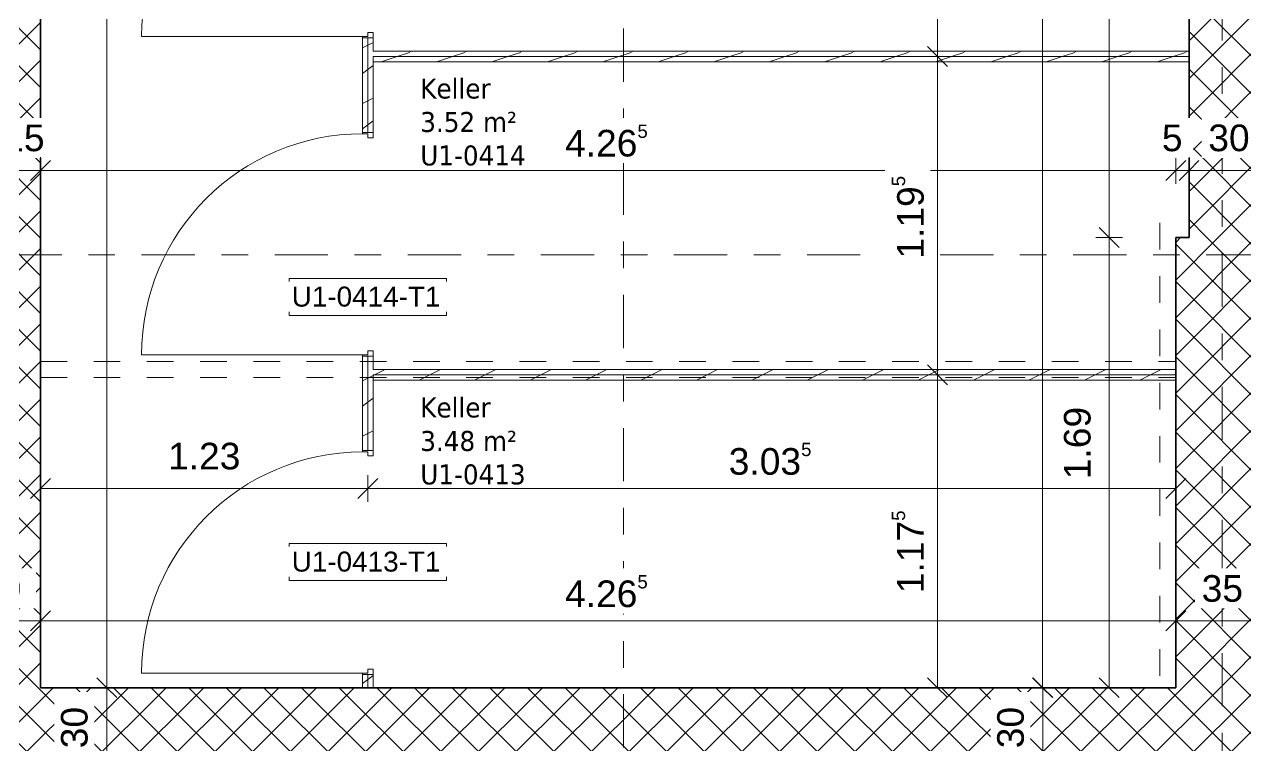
# Model space of a CAD drawing. Header units: metres. Extents: x -86 to 44, y -23 to 39.
# Drawn here: x 1.052 to 5.639, y 18.054 to 20.762 of the extents above; entities that cross this region are included whole.
import ezdxf

# ---------------------------------------------------------------- set-up
doc = ezdxf.new("R2010")
doc.units = ezdxf.units.M
doc.linetypes.add('_Rasterlinie_', pattern=[0.375, 0.2, -0.05, 0.075, -0.05])
doc.linetypes.add('Strichpunkt - Fein', pattern=[0.2, 0.1, -0.05, 0, -0.05])
for name, color, linetype, lineweight in [('A-____-____-DIMS', 7, 'Continuous', 5), ('A-____-____-DIMS-50', 7, 'Continuous', 5), ('A-AREA-____-IDEN', 7, 'Continuous', 5), ('A-DOOR-____-IDEN', 7, 'Continuous', 5), ('A-DOOR-____-OTLN', 7, 'Continuous', 9), ('A-DOOR-FRAM-MCUT', 7, 'Continuous', 9), ('A-DOOR-OPNG-OTLN', 7, 'Continuous', 9), ('A-FLOR-____-OVHD', 7, 'Strichpunkt - Fein', 9), ('A-WALL-____-MCUT', 7, 'Continuous', 35), ('A-WALL-____-PATT', 7, 'Continuous', 35), ('A-WALL-FNSH-MCUT', 7, 'Continuous', 35), ('S-GRID-____-OTLN', 7, 'Continuous', 5)]:
    doc.layers.add(name, color=color, linetype=linetype, lineweight=lineweight)
doc.styles.add('Arial_1', font='arial.ttf', dxfattribs={"height": 0.1})
doc.styles.add('Arial_2', font='arial.ttf', dxfattribs={"height": 0.075})
doc.styles.add('Verdana_3', font='verdana.ttf', dxfattribs={"width": 0.9, "height": 0.075})
doc.dimstyles.new('SUB_Rohbau_fein', dxfattribs={"dimscale": 0.3048, "dimtxt": 0.102026, "dimasz": 0.246063, "dimexe": 0.164042, "dimexo": 0.0625, "dimgap": 0.123031, "dimtad": 1, "dimdec": 1, "dimlfac": 100, "dimrnd": 0.5, "dimdsep": 46, "dimtxsty": 'Arial_1', "dimblk1": 'OBLIQUE', "dimblk2": 'OBLIQUE', "dimsah": 1, "dimcen": 0.09, "dimazin": 0, "dimtfac": 1, "dimtdec": 4, "dimtix": 1, "dimtmove": 0, "dimatfit": 3, "dimfxl": 0.164042, "dimfxlon": 1, "dimtvp": 1, "dimtfill": 1, "dimtolj": 1, "dimtzin": 0, "dimarcsym": 2})
doc.dimstyles.new('SUB_Rohbau_fein_1', dxfattribs={"dimscale": 0.3048, "dimtxt": 0.102026, "dimasz": 0.246063, "dimexe": 0.164042, "dimexo": 0.0625, "dimgap": 0.123031, "dimtad": 1, "dimrnd": 0.005, "dimzin": 0, "dimdsep": 46, "dimtxsty": 'Arial_1', "dimblk1": 'OBLIQUE', "dimblk2": 'OBLIQUE', "dimsah": 1, "dimcen": 0.09, "dimazin": 0, "dimtfac": 1, "dimtdec": 4, "dimtix": 1, "dimtmove": 0, "dimatfit": 3, "dimfxl": 0.164042, "dimfxlon": 1, "dimtvp": 1, "dimtfill": 1, "dimtolj": 1, "dimtzin": 0, "dimarcsym": 2})
doc.dimstyles.new('SUB_Rohbau_fein_2', dxfattribs={"dimscale": 0.3048, "dimtxt": 0.102026, "dimasz": 0.246063, "dimexe": 0.164042, "dimexo": 0.0625, "dimgap": 0.123031, "dimtad": 1, "dimrnd": 0.005, "dimzin": 0, "dimdsep": 46, "dimtxsty": 'Arial_1', "dimblk1": 'OBLIQUE', "dimblk2": 'OBLIQUE', "dimsah": 1, "dimcen": 0.09, "dimazin": 0, "dimtfac": 1, "dimtdec": 4, "dimtix": 1, "dimtmove": 2, "dimatfit": 3, "dimfxl": 0.164042, "dimfxlon": 1, "dimtvp": 1, "dimtfill": 1, "dimtolj": 1, "dimtzin": 0, "dimarcsym": 2})
doc.dimstyles.new('SUB_Rohbau_fein_3', dxfattribs={"dimscale": 0.3048, "dimtxt": 0.102026, "dimasz": 0.246063, "dimexe": 0.164042, "dimexo": 0.0625, "dimgap": 0.123031, "dimtad": 1, "dimdec": 1, "dimlfac": 100, "dimrnd": 0.5, "dimdsep": 46, "dimtxsty": 'Arial_1', "dimblk1": 'OBLIQUE', "dimblk2": 'OBLIQUE', "dimsah": 1, "dimcen": 0.09, "dimazin": 0, "dimtfac": 1, "dimtdec": 4, "dimtix": 1, "dimtmove": 2, "dimatfit": 3, "dimfxl": 0.164042, "dimfxlon": 1, "dimtvp": 1, "dimtfill": 1, "dimtolj": 1, "dimtzin": 0, "dimarcsym": 2})
doc.dimstyles.new('SUB_Rohbau_fein_9', dxfattribs={"dimscale": 0.3048, "dimtxt": 0.102026, "dimasz": 0.246063, "dimexe": 0.164042, "dimexo": 0.0625, "dimgap": 0.123031, "dimtad": 1, "dimrnd": 0.005, "dimzin": 0, "dimdsep": 46, "dimtxsty": 'Arial_1', "dimblk1": 'OBLIQUE', "dimblk2": 'OBLIQUE', "dimsah": 1, "dimcen": 0.09, "dimazin": 0, "dimtfac": 1, "dimtdec": 4, "dimtix": 1, "dimtmove": 0, "dimatfit": 3, "dimfxl": 0.164042, "dimfxlon": 1, "dimtvp": 1, "dimtfill": 1, "dimtolj": 1, "dimtzin": 0, "dimarcsym": 2})
pattern_1 = [(45, (0, 0), (-0.07071068, 0.07071068), []), (135, (0, 0), (-0.07071068, -0.07071068), [])]
pattern_2 = [(216.87, (0.0833, 0.20825), (0.624749256, 0.416501116), [0.10412, -0.93712]), (206.565, (0.20825, 0.14578), (-0.20825414, -0.2082493), [0.23283, -0.23283]), (198.435, (0.20825, 0.04165), (-0.41650024, -0.20824584), [0.13171, -0.52684])]

# ---------------------------------------------------------------- blocks, each defined once
blk = doc.blocks.new('TU DF 1 - Rahmenstock - stumpf einschlagend - 800x1900 Kellerabteil-41621821--01_UG_OK_FFB_AF')
at = {"layer": 'A-DOOR-FRAM-MCUT', "color": 253, "true_color": 0x999999}
for p, q in [((-0.42, 0.02), (-0.4, 0.02)), ((-0.42, -0.02), (-0.42, 0.02)), ((-0.4, 0.02), (-0.4, 0)), ((0.4, 0.02), (0.42, 0.02)), ((0.4, 0), (0.4, 0.02)), ((0.42, 0.02), (0.42, -0.02)), ((-0.415, -0.02), (-0.42, -0.02)), ((-0.415, 0), (-0.415, -0.02)), ((-0.4, 0), (-0.415, 0)), ((0.415, 0), (0.4, 0)), ((0.415, -0.02), (0.415, 0)), ((0.42, -0.02), (0.415, -0.02))]:
    blk.add_line(p, q, dxfattribs=at)
at = {"layer": 'A-DOOR-OPNG-OTLN', "color": 253, "true_color": 0x999999}
blk.add_line((0.415, -0.02), (0.415, -0.85), dxfattribs=at)
blk.add_arc((0.415, -0.02), 0.83, 180, 270, dxfattribs=at)
blk = doc.blocks.new('DIMBLOCK276--01_UG_OK_FFB_AF')
at = {"layer": 'A-____-____-DIMS-50'}
for p, q in [((0.812, 18.5221), (0.812, 18.5721)), ((0.812, 18.5221), (0.8495, 18.5596)), ((1.112, 18.5221), (1.112, 18.5721)), ((1.112, 18.5221), (1.1495, 18.5596)), ((0.812, 18.5221), (0.7745, 18.4846)), ((0.812, 18.5221), (1.112, 18.5221)), ((0.812, 18.5221), (0.812, 18.4721)), ((1.112, 18.5221), (1.0745, 18.4846)), ((1.112, 18.5221), (1.112, 18.4721))]:
    blk.add_line(p, q, dxfattribs=at)
at = {"layer": 'A-____-____-DIMS-50', "color": 0, "insert": (0.8844, 18.6942), "char_height": 0.1, "width": 0.186088, "attachment_point": 1, "line_spacing_factor": 0.941778, "style": 'Arial_1', "bg_fill": 3, "box_fill_scale": 1.25, "bg_fill_color": 256, "bg_fill_true_color": 13158600, "bg_fill_transparency": 0}
blk.add_mtext('30', dxfattribs=at)
blk = doc.blocks.new('_Oblique')
at = {"color": 0, "linetype": 'ByBlock', "lineweight": -2}
blk.add_line((-0.5, -0.5), (0.5, 0.5), dxfattribs=at)
blk = doc.blocks.new('DIMBLOCK277--01_UG_OK_FFB_AF')
at = {"layer": 'A-____-____-DIMS-50'}
for p, q in [((1.112, 18.5221), (1.112, 18.5721)), ((1.112, 18.5221), (1.1495, 18.5596)), ((5.377, 18.5221), (5.377, 18.5721)), ((5.377, 18.5221), (5.4145, 18.5596)), ((1.112, 18.5221), (1.0745, 18.4846)), ((1.112, 18.5221), (5.377, 18.5221)), ((1.112, 18.5221), (1.112, 18.4721)), ((5.377, 18.5221), (5.3395, 18.4846)), ((5.377, 18.5221), (5.377, 18.4721))]:
    blk.add_line(p, q, dxfattribs=at)
at = {"layer": 'A-____-____-DIMS-50', "color": 0, "insert": (3.0828, 18.6942), "char_height": 0.1, "width": 0.388091, "attachment_point": 1, "line_spacing_factor": 0.941778, "style": 'Arial_1', "bg_fill": 3, "box_fill_scale": 1.25, "bg_fill_color": 256, "bg_fill_true_color": 13158600, "bg_fill_transparency": 0}
blk.add_mtext('4.26\\A2\\H0.5x;\\S5^  ;\\H2x;', dxfattribs=at)
blk = doc.blocks.new('DIMBLOCK278--01_UG_OK_FFB_AF')
at = {"layer": 'A-____-____-DIMS-50'}
for p, q in [((5.377, 18.5221), (5.377, 18.5721)), ((5.377, 18.5221), (5.4145, 18.5596)), ((5.727, 18.5221), (5.727, 18.5721)), ((5.727, 18.5221), (5.7645, 18.5596)), ((5.377, 18.5221), (5.3395, 18.4846)), ((5.377, 18.5221), (5.727, 18.5221)), ((5.377, 18.5221), (5.377, 18.4721)), ((5.727, 18.5221), (5.6895, 18.4846)), ((5.727, 18.5221), (5.727, 18.4721))]:
    blk.add_line(p, q, dxfattribs=at)
at = {"layer": 'A-____-____-DIMS-50', "color": 0, "insert": (5.4744, 18.6942), "char_height": 0.1, "width": 0.186088, "attachment_point": 1, "line_spacing_factor": 0.941778, "style": 'Arial_1', "bg_fill": 3, "box_fill_scale": 1.25, "bg_fill_color": 256, "bg_fill_true_color": 13158600, "bg_fill_transparency": 0}
blk.add_mtext('35', dxfattribs=at)
blk = doc.blocks.new('DIMBLOCK284--01_UG_OK_FFB_AF')
at = {"layer": 'A-____-____-DIMS-50'}
for p, q in [((0.962, 20.2141), (0.962, 20.2641)), ((0.962, 20.2141), (0.9995, 20.2516)), ((1.112, 20.2141), (1.112, 20.2641)), ((1.112, 20.2141), (1.1495, 20.2516)), ((0.962, 20.2141), (0.9245, 20.1766)), ((0.962, 20.2141), (1.112, 20.2141)), ((0.962, 20.2141), (0.962, 20.1641)), ((1.112, 20.2141), (1.0745, 20.1766)), ((1.112, 20.2141), (1.112, 20.1641))]:
    blk.add_line(p, q, dxfattribs=at)
at = {"layer": 'A-____-____-DIMS-50', "color": 0, "insert": (0.9721, 20.3861), "char_height": 0.1, "width": 0.186088, "attachment_point": 1, "line_spacing_factor": 0.941778, "style": 'Arial_1', "bg_fill": 3, "box_fill_scale": 1.25, "bg_fill_color": 256, "bg_fill_true_color": 13158600, "bg_fill_transparency": 0}
blk.add_mtext('15', dxfattribs=at)
blk = doc.blocks.new('DIMBLOCK285--01_UG_OK_FFB_AF')
at = {"layer": 'A-____-____-DIMS-50'}
for p, q in [((1.112, 20.2141), (1.112, 20.2641)), ((1.112, 20.2141), (1.1495, 20.2516)), ((5.377, 20.2141), (5.377, 20.2641)), ((5.377, 20.2141), (5.4145, 20.2516)), ((1.112, 20.2141), (1.0745, 20.1766)), ((1.112, 20.2141), (5.377, 20.2141)), ((1.112, 20.2141), (1.112, 20.1641)), ((5.377, 20.2141), (5.3395, 20.1766)), ((5.377, 20.2141), (5.377, 20.1641))]:
    blk.add_line(p, q, dxfattribs=at)
at = {"layer": 'A-____-____-DIMS-50', "color": 0, "insert": (3.0828, 20.3861), "char_height": 0.1, "width": 0.388091, "attachment_point": 1, "line_spacing_factor": 0.941778, "style": 'Arial_1', "bg_fill": 3, "box_fill_scale": 1.25, "bg_fill_color": 256, "bg_fill_true_color": 13158600, "bg_fill_transparency": 0}
blk.add_mtext('4.26\\A2\\H0.5x;\\S5^  ;\\H2x;', dxfattribs=at)
blk = doc.blocks.new('DIMBLOCK286--01_UG_OK_FFB_AF')
at = {"layer": 'A-____-____-DIMS-50'}
for p, q in [((5.377, 20.2141), (5.377, 20.2641)), ((5.377, 20.2141), (5.4145, 20.2516)), ((5.427, 20.2141), (5.427, 20.2641)), ((5.427, 20.2141), (5.4645, 20.2516)), ((5.377, 20.2141), (5.3395, 20.1766)), ((5.377, 20.2141), (5.427, 20.2141)), ((5.377, 20.2141), (5.377, 20.1641)), ((5.427, 20.2141), (5.3895, 20.1766)), ((5.427, 20.2141), (5.427, 20.1641))]:
    blk.add_line(p, q, dxfattribs=at)
at = {"layer": 'A-____-____-DIMS-50', "color": 0, "insert": (5.325, 20.3861), "char_height": 0.1, "width": 0.093044, "attachment_point": 1, "line_spacing_factor": 0.941778, "style": 'Arial_1', "bg_fill": 3, "box_fill_scale": 1.25, "bg_fill_color": 256, "bg_fill_true_color": 13158600, "bg_fill_transparency": 0}
blk.add_mtext('5', dxfattribs=at)
blk = doc.blocks.new('DIMBLOCK287--01_UG_OK_FFB_AF')
at = {"layer": 'A-____-____-DIMS-50'}
for p, q in [((5.427, 20.2141), (5.427, 20.2641)), ((5.427, 20.2141), (5.4645, 20.2516)), ((5.727, 20.2141), (5.727, 20.2641)), ((5.727, 20.2141), (5.7645, 20.2516)), ((5.427, 20.2141), (5.3895, 20.1766)), ((5.427, 20.2141), (5.727, 20.2141)), ((5.427, 20.2141), (5.427, 20.1641)), ((5.727, 20.2141), (5.6895, 20.1766)), ((5.727, 20.2141), (5.727, 20.1641))]:
    blk.add_line(p, q, dxfattribs=at)
at = {"layer": 'A-____-____-DIMS-50', "color": 0, "insert": (5.4994, 20.3861), "char_height": 0.1, "width": 0.186088, "attachment_point": 1, "line_spacing_factor": 0.941778, "style": 'Arial_1', "bg_fill": 3, "box_fill_scale": 1.25, "bg_fill_color": 256, "bg_fill_true_color": 13158600, "bg_fill_transparency": 0}
blk.add_mtext('30', dxfattribs=at)
blk = doc.blocks.new('DIMBLOCK311--01_UG_OK_FFB_AF')
at = {"layer": 'A-____-____-DIMS-50'}
for p, q in [((5.127, 31.1016), (5.0895, 31.1391)), ((5.127, 31.1016), (5.077, 31.1016)), ((5.127, 31.1016), (5.127, 19.9616)), ((5.127, 31.1016), (5.1645, 31.0641)), ((5.127, 31.1016), (5.177, 31.1016)), ((5.127, 19.9616), (5.077, 19.9616)), ((5.127, 19.9616), (5.0895, 19.9991)), ((5.127, 19.9616), (5.1645, 19.9241)), ((5.127, 19.9616), (5.177, 19.9616))]:
    blk.add_line(p, q, dxfattribs=at)
at = {"layer": 'A-____-____-DIMS-50', "color": 0, "insert": (4.955, 25.5662), "char_height": 0.1, "width": 0.418697, "attachment_point": 1, "rotation": 90, "line_spacing_factor": 0.941778, "style": 'Arial_1', "bg_fill": 3, "box_fill_scale": 1.25, "bg_fill_color": 256, "bg_fill_true_color": 13158600, "bg_fill_transparency": 0}
blk.add_mtext('11.14', dxfattribs=at)
blk = doc.blocks.new('DIMBLOCK312--01_UG_OK_FFB_AF')
at = {"layer": 'A-____-____-DIMS-50'}
for p, q in [((5.127, 19.9616), (5.077, 19.9616)), ((5.127, 19.9616), (5.0895, 19.9991)), ((5.127, 19.9616), (5.127, 18.2716)), ((5.127, 19.9616), (5.1645, 19.9241)), ((5.127, 19.9616), (5.177, 19.9616)), ((5.127, 18.2716), (5.0895, 18.3091)), ((5.127, 18.2716), (5.077, 18.2716)), ((5.127, 18.2716), (5.1645, 18.2341)), ((5.127, 18.2716), (5.177, 18.2716))]:
    blk.add_line(p, q, dxfattribs=at)
at = {"layer": 'A-____-____-DIMS-50', "color": 0, "insert": (4.9571, 19.0542), "char_height": 0.1, "width": 0.325653, "attachment_point": 1, "rotation": 90, "line_spacing_factor": 0.941778, "style": 'Arial_1', "bg_fill": 3, "box_fill_scale": 1.25, "bg_fill_color": 256, "bg_fill_true_color": 13158600, "bg_fill_transparency": 0}
blk.add_mtext('1.69', dxfattribs=at)
blk = doc.blocks.new('DIMBLOCK313--01_UG_OK_FFB_AF')
at = {"layer": 'A-____-____-DIMS-50'}
for p, q in [((4.877, 31.1016), (4.8395, 31.1391)), ((4.877, 31.1016), (4.827, 31.1016)), ((4.877, 18.2716), (4.877, 31.1016)), ((4.877, 31.1016), (4.9145, 31.0641)), ((4.877, 31.1016), (4.927, 31.1016)), ((4.877, 18.2716), (4.8395, 18.3091)), ((4.877, 18.2716), (4.827, 18.2716)), ((4.877, 18.2716), (4.9145, 18.2341)), ((4.877, 18.2716), (4.927, 18.2716))]:
    blk.add_line(p, q, dxfattribs=at)
at = {"layer": 'A-____-____-DIMS-50', "color": 0, "insert": (4.705, 24.5121), "char_height": 0.1, "width": 0.418697, "attachment_point": 1, "rotation": 90, "line_spacing_factor": 0.941778, "style": 'Arial_1', "bg_fill": 3, "box_fill_scale": 1.25, "bg_fill_color": 256, "bg_fill_true_color": 13158600, "bg_fill_transparency": 0}
blk.add_mtext('12.83', dxfattribs=at)
blk = doc.blocks.new('DIMBLOCK318--01_UG_OK_FFB_AF')
at = {"layer": 'A-____-____-DIMS-50'}
for p, q in [((1.3612, 25.5716), (1.3237, 25.6091)), ((1.3612, 25.5716), (1.3112, 25.5716)), ((1.3612, 25.5716), (1.3612, 18.2716)), ((1.3612, 25.5716), (1.3987, 25.5341)), ((1.3612, 25.5716), (1.4112, 25.5716)), ((1.3612, 18.2716), (1.3237, 18.3091)), ((1.3612, 18.2716), (1.3112, 18.2716)), ((1.3612, 18.2716), (1.3987, 18.2341)), ((1.3612, 18.2716), (1.4112, 18.2716))]:
    blk.add_line(p, q, dxfattribs=at)
at = {"layer": 'A-____-____-DIMS-50', "color": 0, "insert": (1.1891, 21.7859), "char_height": 0.1, "width": 0.325653, "attachment_point": 1, "rotation": 90, "line_spacing_factor": 0.941778, "style": 'Arial_1', "bg_fill": 3, "box_fill_scale": 1.25, "bg_fill_color": 256, "bg_fill_true_color": 13158600, "bg_fill_transparency": 0}
blk.add_mtext('7.30', dxfattribs=at)
blk = doc.blocks.new('DIMBLOCK319--01_UG_OK_FFB_AF')
at = {"layer": 'A-____-____-DIMS-50'}
for p, q in [((1.3612, 18.2716), (1.3237, 18.3091)), ((1.3612, 18.2716), (1.3112, 18.2716)), ((1.3612, 18.2716), (1.3612, 17.9716)), ((1.3612, 18.2716), (1.3987, 18.2341)), ((1.3612, 18.2716), (1.4112, 18.2716)), ((1.3612, 17.9716), (1.3237, 18.0091)), ((1.3612, 17.9716), (1.3112, 17.9716)), ((1.3612, 17.9716), (1.3987, 17.9341)), ((1.3612, 17.9716), (1.4112, 17.9716))]:
    blk.add_line(p, q, dxfattribs=at)
at = {"layer": 'A-____-____-DIMS-50', "color": 0, "insert": (1.1891, 18.044), "char_height": 0.1, "width": 0.186088, "attachment_point": 1, "rotation": 90, "line_spacing_factor": 0.941778, "style": 'Arial_1', "bg_fill": 3, "box_fill_scale": 1.25, "bg_fill_color": 256, "bg_fill_true_color": 13158600, "bg_fill_transparency": 0}
blk.add_mtext('30', dxfattribs=at)
blk = doc.blocks.new('DIMBLOCK535--01_UG_OK_FFB_AF')
at = {"layer": 'A-____-____-DIMS-50'}
for p, q in [((4.8783, 18.2716), (4.8408, 18.3091)), ((4.8783, 18.2716), (4.8283, 18.2716)), ((4.8783, 17.9716), (4.8783, 18.2716)), ((4.8783, 18.2716), (4.9158, 18.2341)), ((4.8783, 18.2716), (4.9283, 18.2716)), ((4.8783, 17.9716), (4.8408, 18.0091)), ((4.8783, 17.9716), (4.8283, 17.9716)), ((4.8783, 17.9716), (4.9158, 17.9341)), ((4.8783, 17.9716), (4.9283, 17.9716))]:
    blk.add_line(p, q, dxfattribs=at)
at = {"layer": 'A-____-____-DIMS-50', "color": 0, "insert": (4.7063, 18.044), "char_height": 0.1, "width": 0.186088, "attachment_point": 1, "rotation": 90, "line_spacing_factor": 0.941778, "style": 'Arial_1', "bg_fill": 3, "box_fill_scale": 1.25, "bg_fill_color": 256, "bg_fill_true_color": 13158600, "bg_fill_transparency": 0}
blk.add_mtext('30', dxfattribs=at)
blk = doc.blocks.new('DIMBLOCK1560--01_UG_OK_FFB_AF')
at = {"layer": 'A-____-____-DIMS-50'}
for p, q in [((4.4824, 21.8366), (4.4449, 21.8741)), ((4.4824, 21.8366), (4.4324, 21.8366)), ((4.4824, 21.8366), (4.4824, 20.6416)), ((4.4824, 21.8366), (4.5199, 21.7991)), ((4.4824, 21.8366), (4.5324, 21.8366)), ((4.4824, 20.6416), (4.4449, 20.6791)), ((4.4824, 20.6416), (4.4324, 20.6416)), ((4.4824, 20.6416), (4.5199, 20.6041)), ((4.4824, 20.6416), (4.5324, 20.6416))]:
    blk.add_line(p, q, dxfattribs=at)
at = {"layer": 'A-____-____-DIMS-50', "color": 0, "insert": (4.3104, 21.0774), "char_height": 0.1, "width": 0.388091, "attachment_point": 1, "rotation": 90, "line_spacing_factor": 0.941778, "style": 'Arial_1', "bg_fill": 3, "box_fill_scale": 1.25, "bg_fill_color": 256, "bg_fill_true_color": 13158600, "bg_fill_transparency": 0}
blk.add_mtext('1.19\\A2\\H0.5x;\\S5^  ;\\H2x;', dxfattribs=at)
blk = doc.blocks.new('DIMBLOCK1561--01_UG_OK_FFB_AF')
at = {"layer": 'A-____-____-DIMS-50'}
for p, q in [((4.4824, 20.6416), (4.4449, 20.6791)), ((4.4824, 20.6416), (4.4324, 20.6416)), ((4.4824, 20.6416), (4.4824, 19.4466)), ((4.4824, 20.6416), (4.5199, 20.6041)), ((4.4824, 20.6416), (4.5324, 20.6416)), ((4.4824, 19.4466), (4.4449, 19.4841)), ((4.4824, 19.4466), (4.4324, 19.4466)), ((4.4824, 19.4466), (4.5199, 19.4091)), ((4.4824, 19.4466), (4.5324, 19.4466))]:
    blk.add_line(p, q, dxfattribs=at)
at = {"layer": 'A-____-____-DIMS-50', "color": 0, "insert": (4.3104, 19.8824), "char_height": 0.1, "width": 0.388091, "attachment_point": 1, "rotation": 90, "line_spacing_factor": 0.941778, "style": 'Arial_1', "bg_fill": 3, "box_fill_scale": 1.25, "bg_fill_color": 256, "bg_fill_true_color": 13158600, "bg_fill_transparency": 0}
blk.add_mtext('1.19\\A2\\H0.5x;\\S5^  ;\\H2x;', dxfattribs=at)
blk = doc.blocks.new('DIMBLOCK1562--01_UG_OK_FFB_AF')
at = {"layer": 'A-____-____-DIMS-50'}
for p, q in [((4.4824, 19.4466), (4.4449, 19.4841)), ((4.4824, 19.4466), (4.4324, 19.4466)), ((4.4824, 19.4466), (4.4824, 18.2716)), ((4.4824, 19.4466), (4.5199, 19.4091)), ((4.4824, 19.4466), (4.5324, 19.4466)), ((4.4824, 18.2716), (4.4449, 18.3091)), ((4.4824, 18.2716), (4.4324, 18.2716)), ((4.4824, 18.2716), (4.5199, 18.2341)), ((4.4824, 18.2716), (4.5324, 18.2716))]:
    blk.add_line(p, q, dxfattribs=at)
at = {"layer": 'A-____-____-DIMS-50', "color": 0, "insert": (4.3104, 18.6263), "char_height": 0.1, "width": 0.388091, "attachment_point": 1, "rotation": 90, "line_spacing_factor": 0.941778, "style": 'Arial_1', "bg_fill": 3, "box_fill_scale": 1.25, "bg_fill_color": 256, "bg_fill_true_color": 13158600, "bg_fill_transparency": 0}
blk.add_mtext('1.17\\A2\\H0.5x;\\S5^  ;\\H2x;', dxfattribs=at)
blk = doc.blocks.new('DIMBLOCK1611--01_UG_OK_FFB_AF')
at = {"layer": 'A-____-____-DIMS-50'}
for p, q in [((1.112, 19.0192), (1.112, 19.0692)), ((1.112, 19.0192), (1.1495, 19.0567)), ((2.342, 19.0192), (2.342, 19.0692)), ((2.342, 19.0192), (2.3795, 19.0567)), ((1.112, 19.0192), (1.0745, 18.9817)), ((1.112, 19.0192), (2.342, 19.0192)), ((1.112, 19.0192), (1.112, 18.9692)), ((2.342, 19.0192), (2.3045, 18.9817)), ((2.342, 19.0192), (2.342, 18.9692))]:
    blk.add_line(p, q, dxfattribs=at)
at = {"layer": 'A-____-____-DIMS-50', "color": 0, "insert": (1.5913, 19.1912), "char_height": 0.1, "width": 0.325653, "attachment_point": 1, "line_spacing_factor": 0.941778, "style": 'Arial_1', "bg_fill": 3, "box_fill_scale": 1.25, "bg_fill_color": 256, "bg_fill_true_color": 13158600, "bg_fill_transparency": 0}
blk.add_mtext('1.23', dxfattribs=at)
blk = doc.blocks.new('DIMBLOCK1612--01_UG_OK_FFB_AF')
at = {"layer": 'A-____-____-DIMS-50'}
for p, q in [((2.342, 19.0192), (2.342, 19.0692)), ((2.342, 19.0192), (2.3795, 19.0567)), ((5.377, 19.0192), (5.377, 19.0692)), ((5.377, 19.0192), (5.4145, 19.0567)), ((2.342, 19.0192), (2.3045, 18.9817)), ((2.342, 19.0192), (5.377, 19.0192)), ((2.342, 19.0192), (2.342, 18.9692)), ((5.377, 19.0192), (5.3395, 18.9817)), ((5.377, 19.0192), (5.377, 18.9692))]:
    blk.add_line(p, q, dxfattribs=at)
at = {"layer": 'A-____-____-DIMS-50', "color": 0, "insert": (3.6978, 19.1912), "char_height": 0.1, "width": 0.388091, "attachment_point": 1, "line_spacing_factor": 0.941778, "style": 'Arial_1', "bg_fill": 3, "box_fill_scale": 1.25, "bg_fill_color": 256, "bg_fill_true_color": 13158600, "bg_fill_transparency": 0}
blk.add_mtext('3.03\\A2\\H0.5x;\\S5^  ;\\H2x;', dxfattribs=at)

msp = doc.modelspace()

# ---------------------------------------------------------------- hatches: boundary and pattern name
at = {"layer": 'A-WALL-____-PATT', "lineweight": 9}
h = msp.add_hatch(dxfattribs=at)
h.set_pattern_fill('FP_1', color=256, style=0, pattern_type=2)
h.set_pattern_definition(pattern_1)
h.paths.add_polyline_path([(0.812, 19.9616), (1.112, 19.9616), (1.112, 25.5716), (0.812, 25.5716), (0.812, 20.0072)])
h.paths.add_polyline_path([(0.812, 26.4716), (1.112, 26.4716), (1.112, 31.1016), (0.812, 31.1016), (0.812, 26.6316)])
h = msp.add_hatch(dxfattribs=at)
h.set_pattern_fill('FP_1', color=256, style=0, pattern_type=2)
h.set_pattern_definition(pattern_1)
h.paths.add_polyline_path([(5.427, 19.9616), (5.727, 19.9616), (5.727, 31.1016), (5.427, 31.1016), (5.427, 20.6216)])
at = {"layer": 'A-WALL-____-PATT', "lineweight": 9, "true_color": 0xc3b7ad}
h = msp.add_hatch(dxfattribs=at)
h.set_pattern_fill('FP_4', color=9, style=0, pattern_type=2)
h.set_pattern_definition(pattern_2)
h.paths.add_polyline_path([(2.342, 18.2716), (2.342, 18.3216), (2.322, 18.3216), (2.322, 18.2716)])
h.paths.add_polyline_path([(2.322, 19.1616), (2.342, 19.1616), (2.342, 19.5166), (2.322, 19.5166), (2.322, 19.4266)])
h.paths.add_polyline_path([(2.342, 20.3566), (2.342, 20.7116), (2.322, 20.7116), (2.322, 20.3566)])
h.paths.add_polyline_path([(2.322, 21.5516), (2.342, 21.5516), (2.342, 21.9066), (2.322, 21.9066), (2.322, 21.8366)])
h.paths.add_polyline_path([(2.322, 22.7466), (2.342, 22.7466), (2.342, 23.1016), (2.322, 23.1016), (2.322, 23.0116)])
h.paths.add_polyline_path([(2.342, 23.9416), (2.342, 24.2966), (2.322, 24.2966), (2.322, 23.9416)])
h.paths.add_polyline_path([(2.342, 25.1366), (2.342, 25.4916), (2.322, 25.4916), (2.322, 25.1366)])
h.paths.add_polyline_path([(2.322, 26.3316), (2.342, 26.3316), (2.342, 26.6866), (2.322, 26.6866), (2.322, 26.5966)])
h.paths.add_polyline_path([(2.322, 27.5266), (2.342, 27.5266), (2.342, 27.8816), (2.322, 27.8816), (2.322, 27.7699)])
h.paths.add_polyline_path([(2.322, 28.7216), (2.342, 28.7216), (2.342, 29.0016), (2.322, 29.0016), (2.322, 28.981)])
h = msp.add_hatch(dxfattribs=at)
h.set_pattern_fill('FP_4', color=9, style=0, pattern_type=2)
h.set_pattern_definition(pattern_2)
h.paths.add_polyline_path([(2.362, 18.2716), (2.362, 18.3216), (2.342, 18.3216), (2.342, 18.2716)])
h.paths.add_polyline_path([(2.362, 19.1616), (2.362, 19.5166), (2.342, 19.5166), (2.342, 19.1616)])
h.paths.add_polyline_path([(2.362, 20.3566), (2.362, 20.7116), (2.342, 20.7116), (2.342, 20.3566)])
h.paths.add_polyline_path([(2.342, 21.5516), (2.362, 21.5516), (2.362, 21.9066), (2.342, 21.9066), (2.342, 21.8366)])
h.paths.add_polyline_path([(2.362, 22.7466), (2.362, 23.1016), (2.342, 23.1016), (2.342, 22.7466)])
h.paths.add_polyline_path([(2.362, 23.9416), (2.362, 24.2966), (2.342, 24.2966), (2.342, 23.9416), (2.3512, 23.9416)])
h.paths.add_polyline_path([(2.342, 25.1366), (2.362, 25.1366), (2.362, 25.4916), (2.342, 25.4916), (2.342, 25.1871)])
h.paths.add_polyline_path([(2.362, 26.3316), (2.362, 26.6866), (2.342, 26.6866), (2.342, 26.3316)])
h.paths.add_polyline_path([(2.342, 27.5266), (2.362, 27.5266), (2.362, 27.8816), (2.342, 27.8816), (2.342, 27.7913)])
h.paths.add_polyline_path([(2.342, 28.7216), (2.362, 28.7216), (2.362, 28.9816), (2.342, 28.9813)])
h = msp.add_hatch(dxfattribs=at)
h.set_pattern_fill('FP_4', color=9, style=0, pattern_type=2)
h.set_pattern_definition(pattern_2)
h.paths.add_polyline_path([(5.3135, 20.6416), (5.427, 20.6416), (5.427, 20.6616), (2.362, 20.6616), (2.362, 20.6416), (4.904, 20.6416)])
h = msp.add_hatch(dxfattribs=at)
h.set_pattern_fill('FP_4', color=9, style=0, pattern_type=2)
h.set_pattern_definition(pattern_2)
h.paths.add_polyline_path([(5.3135, 20.6216), (5.427, 20.6216), (5.427, 20.6416), (2.362, 20.6416), (2.362, 20.6216), (4.9193, 20.6216)])
at = {"layer": 'A-WALL-____-PATT', "lineweight": 9}
h = msp.add_hatch(dxfattribs=at)
h.set_pattern_fill('FP_1', color=256, style=0, pattern_type=2)
h.set_pattern_definition(pattern_1)
h.paths.add_polyline_path([(0.812, 18.2716), (1.112, 18.2716), (1.112, 19.9616), (0.812, 19.9616), (0.812, 18.4046)])
h = msp.add_hatch(dxfattribs=at)
h.set_pattern_fill('FP_1', color=256, style=0, pattern_type=2)
h.set_pattern_definition(pattern_1)
h.paths.add_polyline_path([(5.727, 18.2716), (5.727, 19.9616), (5.377, 19.9616), (5.377, 18.2716)])
at = {"layer": 'A-WALL-____-PATT', "lineweight": 9, "true_color": 0xc3b7ad}
h = msp.add_hatch(dxfattribs=at)
h.set_pattern_fill('FP_4', color=9, style=0, pattern_type=2)
h.set_pattern_definition(pattern_2)
h.paths.add_polyline_path([(5.377, 19.4466), (5.377, 19.4666), (2.362, 19.4666), (2.362, 19.4466), (5.3135, 19.4466)])
h = msp.add_hatch(dxfattribs=at)
h.set_pattern_fill('FP_4', color=9, style=0, pattern_type=2)
h.set_pattern_definition(pattern_2)
h.paths.add_polyline_path([(4.0268, 19.4266), (5.377, 19.4266), (5.377, 19.4466), (2.362, 19.4466), (2.362, 19.4266), (3.2904, 19.4266)])
at = {"layer": 'A-WALL-____-PATT', "lineweight": 9}
h = msp.add_hatch(dxfattribs=at)
h.set_pattern_fill('FP_1', color=256, style=0, pattern_type=2)
h.set_pattern_definition(pattern_1)
h.paths.add_polyline_path([(5.377, 17.9716), (5.727, 17.9716), (5.727, 18.2716), (-9.633, 18.2716), (-9.633, 17.9716), (5.3135, 17.9716)])

# ---------------------------------------------------------------- linework, layer by layer
at = {"layer": 'A-DOOR-____-IDEN', "flags": 128}
msp.add_lwpolyline([(2.0459, 19.8084), (2.6379, 19.8084), (2.6379, 19.6694), (2.0459, 19.6694)], close=True, dxfattribs=at)
at = {"layer": 'A-FLOR-____-OVHD'}
for p, q in [((5.317, 20.0166), (5.317, 18.2716)), ((1.112, 19.4966), (5.377, 19.4966)), ((1.112, 19.4366), (5.377, 19.4366))]:
    msp.add_line(p, q, dxfattribs=at)
at = {"layer": 'A-WALL-____-MCUT'}
for p, q in [((1.112, 18.2716), (1.112, 25.5716)), ((5.427, 21.8566), (5.427, 19.9616)), ((5.427, 19.9616), (5.377, 19.9616)), ((5.377, 19.9616), (5.377, 18.2716)), ((5.377, 18.2716), (1.112, 18.2716))]:
    msp.add_line(p, q, dxfattribs=at)
at = {"layer": 'A-WALL-____-MCUT', "color": 253, "lineweight": 9, "true_color": 0x999999}
for p, q in [((2.342, 20.3566), (2.342, 20.7116)), ((5.427, 20.6416), (2.362, 20.6416)), ((2.362, 20.6416), (2.362, 20.6216)), ((2.342, 19.1616), (2.342, 19.5166)), ((5.377, 19.4466), (2.362, 19.4466)), ((2.362, 19.4466), (2.362, 19.4266)), ((2.342, 18.2716), (2.342, 18.3216))]:
    msp.add_line(p, q, dxfattribs=at)
at = {"layer": 'A-WALL-FNSH-MCUT', "color": 253, "lineweight": 9, "true_color": 0x999999}
for p, q in [((2.322, 20.7116), (2.322, 20.3566)), ((2.362, 20.7116), (2.322, 20.7116)), ((2.362, 20.6616), (2.362, 20.7116)), ((5.427, 20.6616), (2.362, 20.6616)), ((2.362, 20.3566), (2.362, 20.6216)), ((2.362, 20.6216), (5.427, 20.6216)), ((2.322, 20.3566), (2.362, 20.3566)), ((2.322, 19.5166), (2.322, 19.1616)), ((2.362, 19.5166), (2.322, 19.5166)), ((2.362, 19.4666), (2.362, 19.5166)), ((5.377, 19.4666), (2.362, 19.4666)), ((2.362, 19.1616), (2.362, 19.4266)), ((2.362, 19.4266), (5.377, 19.4266)), ((2.322, 19.1616), (2.362, 19.1616)), ((2.322, 18.3216), (2.322, 18.2716)), ((2.362, 18.3216), (2.322, 18.3216)), ((2.362, 18.2716), (2.362, 18.3216))]:
    msp.add_line(p, q, dxfattribs=at)
at = {"layer": 'S-GRID-____-OTLN', "color": 8, "linetype": '_Rasterlinie_', "true_color": 0x808080}
for p, q in [((5.552, 35.9016), (5.552, 15.5711)), ((3.302, -3.9534), (3.302, 34.9016)), ((-33.508, 19.8966), (28.7515, 19.8966))]:
    msp.add_line(p, q, dxfattribs=at)

# ---------------------------------------------------------------- block references
at = {"layer": 'A-DOOR-____-OTLN', "color": 253, "true_color": 0x999999, "rotation": 269.9999999999999}
for p in [(2.342, 21.1316), (2.342, 19.9366), (2.342, 18.7416)]:
    msp.add_blockref('TU DF 1 - Rahmenstock - stumpf einschlagend - 800x1900 Kellerabteil-41621821--01_UG_OK_FFB_AF', p, dxfattribs=at)

# ---------------------------------------------------------------- texts
at = {"layer": 'A-AREA-____-IDEN', "color": 8, "true_color": 0x808080, "char_height": 0.075, "attachment_point": 1, "style": 'Verdana_3'}
for s, insert, width in [('Keller', (2.539, 20.5589), 0.331899), ('3.52 m²', (2.539, 20.4333), 0.472595), ('U1-0414', (2.539, 20.3076), 0.497848), ('Keller', (2.539, 19.3612), 0.331899), ('3.48 m²', (2.539, 19.2355), 0.472595), ('U1-0413', (2.539, 19.1099), 0.497848)]:
    msp.add_mtext(s, dxfattribs=dict(at, insert=insert, width=width))

# ---------------------------------------------------------------- next in the draw order: texts
at = {"layer": 'A-DOOR-____-IDEN', "insert": (2.0559, 19.7775), "char_height": 0.075, "width": 0.689451, "attachment_point": 1, "style": 'Arial_2', "bg_fill": 3, "box_fill_scale": 1.25, "bg_fill_color": 256, "bg_fill_true_color": 13158600, "bg_fill_transparency": 0}
msp.add_mtext('U1-0414-T1', dxfattribs=at)

# ---------------------------------------------------------------- next in the draw order: dimensions: what is measured, and where the dimension line sits
at = {"layer": 'A-____-____-DIMS'}
dim = msp.add_linear_dim(base=(4.4824, 20.6416), p1=(4.5324, 21.8366), p2=(4.5324, 20.6416), angle=90, text='\\A1;1.19\\Q;{\\A1;{\\H0.5x;\\S5^ ;}}', dimstyle='SUB_Rohbau_fein_9', override={"dimpost": '<>', "dimfxl": 1.195}, dxfattribs=at)
dim.commit()
dim.dimension.update_dxf_attribs({"geometry": 'DIMBLOCK1560--01_UG_OK_FFB_AF', "text_midpoint": (4.3938, 21.2391)})
dim = msp.add_linear_dim(base=(1.112, 20.2141), p1=(0.962, 20.2641), p2=(1.112, 20.2641), dimstyle='SUB_Rohbau_fein_3', override={"dimpost": '<>', "dimfxl": 0.15}, dxfattribs=at)
dim.commit()
dim.dimension.update_dxf_attribs({"geometry": 'DIMBLOCK284--01_UG_OK_FFB_AF', "text_midpoint": (1.0651, 20.3194), "dimtype": 160})
dim = msp.add_linear_dim(base=(1.112, 18.5221), p1=(0.812, 18.5721), p2=(1.112, 18.5721), dimstyle='SUB_Rohbau_fein', override={"dimpost": '<>', "dimfxl": 0.3}, dxfattribs=at)
dim.commit()
dim.dimension.update_dxf_attribs({"geometry": 'DIMBLOCK276--01_UG_OK_FFB_AF', "text_midpoint": (0.962, 18.6107)})

# ---------------------------------------------------------------- next in the draw order: dimensions: what is measured, and where the dimension line sits
for base, p1, p2, override, picture, middle in [((5.377, 20.2141), (1.112, 20.2641), (5.377, 20.1641), {"dimpost": '<>', "dimfxl": 4.266172}, 'DIMBLOCK285--01_UG_OK_FFB_AF', (3.2445, 20.3026)), ((5.377, 18.5221), (1.112, 18.5721), (5.377, 18.5721), {"dimpost": '<>', "dimfxl": 4.265}, 'DIMBLOCK277--01_UG_OK_FFB_AF', (3.2445, 18.6107))]:
    dim = msp.add_linear_dim(base=base, p1=p1, p2=p2, text='\\A1;4.26\\Q;{\\A1;{\\H0.5x;\\S5^ ;}}', dimstyle='SUB_Rohbau_fein_1', override=override, dxfattribs=at)
    dim.commit()
    dim.dimension.update_dxf_attribs({"geometry": picture, "text_midpoint": middle})

# ---------------------------------------------------------------- next in the draw order: linework, layer by layer
at = {"layer": 'A-DOOR-____-IDEN', "flags": 128}
msp.add_lwpolyline([(2.0459, 18.8134), (2.6379, 18.8134), (2.6379, 18.6744), (2.0459, 18.6744)], close=True, dxfattribs=at)

# ---------------------------------------------------------------- next in the draw order: dimensions: what is measured, and where the dimension line sits
at = {"layer": 'A-____-____-DIMS'}
dim = msp.add_linear_dim(base=(5.127, 19.9616), p1=(5.177, 31.1016), p2=(5.177, 19.9616), angle=90, dimstyle='SUB_Rohbau_fein_2', override={"dimpost": '<>', "dimfxl": 11.139997}, dxfattribs=at)
dim.commit()
dim.dimension.update_dxf_attribs({"geometry": 'DIMBLOCK311--01_UG_OK_FFB_AF', "text_midpoint": (5.0216, 25.7756), "dimtype": 160, "text_rotation": 90})
dim = msp.add_linear_dim(base=(1.3612, 18.2716), p1=(1.4112, 25.5716), p2=(1.4112, 18.2716), angle=90, dimstyle='SUB_Rohbau_fein_1', override={"dimpost": '<>', "dimfxl": 7.300001}, dxfattribs=at)
dim.commit()
dim.dimension.update_dxf_attribs({"geometry": 'DIMBLOCK318--01_UG_OK_FFB_AF', "text_midpoint": (1.2726, 21.9216)})
dim = msp.add_linear_dim(base=(4.4824, 19.4466), p1=(4.5324, 20.6416), p2=(4.5324, 19.4466), angle=90, text='\\A1;1.19\\Q;{\\A1;{\\H0.5x;\\S5^ ;}}', dimstyle='SUB_Rohbau_fein_9', override={"dimpost": '<>', "dimfxl": 1.195}, dxfattribs=at)
dim.commit()
dim.dimension.update_dxf_attribs({"geometry": 'DIMBLOCK1561--01_UG_OK_FFB_AF', "text_midpoint": (4.3938, 20.0441)})
dim = msp.add_linear_dim(base=(5.427, 20.2141), p1=(5.377, 20.1641), p2=(5.427, 20.2641), dimstyle='SUB_Rohbau_fein_3', override={"dimpost": '<>', "dimfxl": 0.111803}, dxfattribs=at)
dim.commit()
dim.dimension.update_dxf_attribs({"geometry": 'DIMBLOCK286--01_UG_OK_FFB_AF', "text_midpoint": (5.3715, 20.3194), "dimtype": 160})
dim = msp.add_linear_dim(base=(5.727, 18.5221), p1=(5.377, 18.5721), p2=(5.727, 18.5721), dimstyle='SUB_Rohbau_fein', override={"dimpost": '<>', "dimfxl": 0.35}, dxfattribs=at)
dim.commit()
dim.dimension.update_dxf_attribs({"geometry": 'DIMBLOCK278--01_UG_OK_FFB_AF', "text_midpoint": (5.552, 18.6107)})

# ---------------------------------------------------------------- next in the draw order: texts
at = {"layer": 'A-DOOR-____-IDEN', "insert": (2.0559, 18.7825), "char_height": 0.075, "width": 0.689451, "attachment_point": 1, "style": 'Arial_2', "bg_fill": 3, "box_fill_scale": 1.25, "bg_fill_color": 256, "bg_fill_true_color": 13158600, "bg_fill_transparency": 0}
msp.add_mtext('U1-0413-T1', dxfattribs=at)

# ---------------------------------------------------------------- next in the draw order: dimensions: what is measured, and where the dimension line sits
at = {"layer": 'A-____-____-DIMS'}
for base, p1, p2, dimstyle, override, picture, middle in [((5.727, 20.2141), (5.427, 20.2641), (5.727, 20.2641), 'SUB_Rohbau_fein', {"dimpost": '<>', "dimfxl": 0.3}, 'DIMBLOCK287--01_UG_OK_FFB_AF', (5.577, 20.3026)), ((2.342, 19.0192), (1.112, 19.0692), (2.342, 19.0692), 'SUB_Rohbau_fein_9', {"dimpost": '<>', "dimfxl": 1.23}, 'DIMBLOCK1611--01_UG_OK_FFB_AF', (1.727, 19.1078))]:
    dim = msp.add_linear_dim(base=base, p1=p1, p2=p2, dimstyle=dimstyle, override=override, dxfattribs=at)
    dim.commit()
    dim.dimension.update_dxf_attribs({"geometry": picture, "text_midpoint": middle})
dim = msp.add_linear_dim(base=(5.127, 18.2716), p1=(5.177, 19.9616), p2=(5.177, 18.2716), angle=90, dimstyle='SUB_Rohbau_fein_2', override={"dimpost": '<>', "dimfxl": 1.690004}, dxfattribs=at)
dim.commit()
dim.dimension.update_dxf_attribs({"geometry": 'DIMBLOCK312--01_UG_OK_FFB_AF', "text_midpoint": (5.0238, 19.217), "dimtype": 160, "text_rotation": 90})
dim = msp.add_linear_dim(base=(4.4824, 18.2716), p1=(4.5324, 19.4466), p2=(4.5324, 18.2716), angle=90, text='\\A1;1.17\\Q;{\\A1;{\\H0.5x;\\S5^ ;}}', dimstyle='SUB_Rohbau_fein_2', override={"dimpost": '<>', "dimfxl": 1.175}, dxfattribs=at)
dim.commit()
dim.dimension.update_dxf_attribs({"geometry": 'DIMBLOCK1562--01_UG_OK_FFB_AF', "text_midpoint": (4.377, 18.8204), "dimtype": 160, "text_rotation": 90})
dim = msp.add_linear_dim(base=(1.3612, 17.9716), p1=(1.4112, 18.2716), p2=(1.4112, 17.9716), angle=90, dimstyle='SUB_Rohbau_fein', override={"dimpost": '<>', "dimfxl": 0.3}, dxfattribs=at)
dim.commit()
dim.dimension.update_dxf_attribs({"geometry": 'DIMBLOCK319--01_UG_OK_FFB_AF', "text_midpoint": (1.2726, 18.1216)})

# ---------------------------------------------------------------- next in the draw order: dimensions: what is measured, and where the dimension line sits
dim = msp.add_linear_dim(base=(4.877, 31.1016), p1=(4.827, 18.2716), p2=(4.827, 31.1016), angle=90, dimstyle='SUB_Rohbau_fein_1', override={"dimpost": '<>', "dimfxl": 12.830001}, dxfattribs=at)
dim.commit()
dim.dimension.update_dxf_attribs({"geometry": 'DIMBLOCK313--01_UG_OK_FFB_AF', "text_midpoint": (4.7884, 24.6866)})

# ---------------------------------------------------------------- next in the draw order: dimensions: what is measured, and where the dimension line sits
dim = msp.add_linear_dim(base=(5.377, 19.0192), p1=(2.342, 19.0692), p2=(5.377, 19.0692), text='\\A1;3.03\\Q;{\\A1;{\\H0.5x;\\S5^ ;}}', dimstyle='SUB_Rohbau_fein_9', override={"dimpost": '<>', "dimfxl": 3.035}, dxfattribs=at)
dim.commit()
dim.dimension.update_dxf_attribs({"geometry": 'DIMBLOCK1612--01_UG_OK_FFB_AF', "text_midpoint": (3.8595, 19.1078)})
dim = msp.add_linear_dim(base=(4.8783, 18.2716), p1=(4.8283, 17.9716), p2=(4.8283, 18.2716), angle=90, dimstyle='SUB_Rohbau_fein', override={"dimpost": '<>', "dimfxl": 0.3}, dxfattribs=at)
dim.commit()
dim.dimension.update_dxf_attribs({"geometry": 'DIMBLOCK535--01_UG_OK_FFB_AF', "text_midpoint": (4.7897, 18.1216)})

doc.saveas('drawing.dxf')
